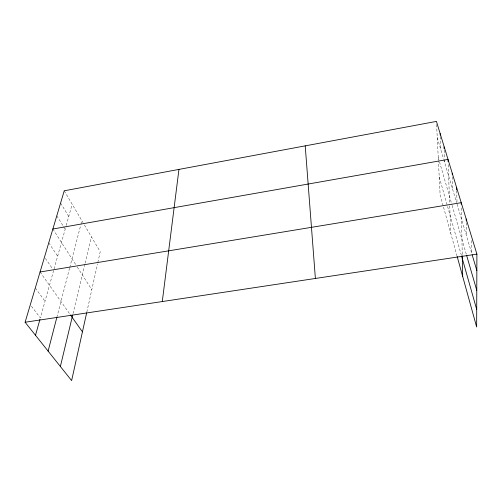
<?xml version="1.0" encoding="UTF-8"?>
<svg xmlns="http://www.w3.org/2000/svg" width="502" height="502" viewBox="0 0 502 502"><rect width="100%" height="100%" fill="white"/><g stroke="black" fill="none" stroke-linecap="round" stroke-linejoin="round"><path stroke-width="0.38" stroke-dasharray="2.51 1.88" d="M86.821 312.106L97.507 263.952M97.846 262.427L100.218 251.74L83.363 223.189M73.022 313.65L84.92 263.92M85.095 263.192L91.408 236.812M56.851 317.358L69.577 268.193M69.765 267.472L80.759 225.003M80.947 224.281L81.882 220.673M53.639 270.446L40.361 317.898L30.308 304.745M54.059 268.94L66.019 226.226M66.226 225.48L72.175 204.226M35.297 288.01L45.023 301.25M40.066 271.99L70.023 314.321M45.375 258.354L52.773 269.172M48.763 242.767L57.636 256.171M52.861 229.012L76.015 265.081M77.22 266.957L91.803 289.673M56.801 215.785L63.183 226.025M63.585 226.666L65.178 229.226M60.591 203.053L68.743 216.494M64.243 190.791L82.993 222.562M437.255 137.705L443.567 158.889M443.787 159.636L456.625 202.708M457.052 204.151L471.943 254.112M438.246 157.572L439.294 161.18M439.507 161.901L451.9 204.653M452.114 205.381L466.665 255.537M439.219 176.968L461.482 255.7M443.122 205.707L440.116 194.832L438.403 160.596M443.523 207.163L456.952 255.731M436.596 124.509L438.365 159.843M440.279 136.663L440.894 149.91M444.157 150.111L444.515 158.714M444.552 159.498L444.678 162.629M448.217 164.643L449.648 203.498M449.729 205.782L450.74 233.267M452.346 176.949L452.748 189.712M456.701 190.616L456.996 201.898M461.332 207.966L462.26 255.029M466.214 220.497L466.232 222.003M466.245 222.75L466.408 235.532M471.434 240.609L471.497 252.619"/><path stroke-width="0.75" d="M86.658 312.846L71.623 380.598L25.1 322.246L64.243 190.791L436.439 121.402L476.9 254.106L476.655 327.003L457.153 256.453M162.284 301.551L178.95 169.406M60.378 366.491L72.671 315.118M48.11 351.111L56.851 317.358M35.498 335.28L39.959 319.341M52.861 229.012L448.022 159.404L448.104 161.65M40.066 271.99L461.225 202.695L461.256 204.201M25.1 322.246L476.9 254.106M70.443 314.917L82.441 331.866M472.169 254.865L476.844 270.565M466.665 255.537L476.774 290.407M461.696 256.453L476.712 309.558M305.216 145.869L315.388 278.466M440.141 133.545L440.21 135.101M444.032 146.979L444.094 148.542M452.227 173.196L452.277 174.696M456.625 187.61L456.682 189.869M462.273 255.769L462.687 276.476M466.195 218.991L466.214 220.497"/></g></svg>
